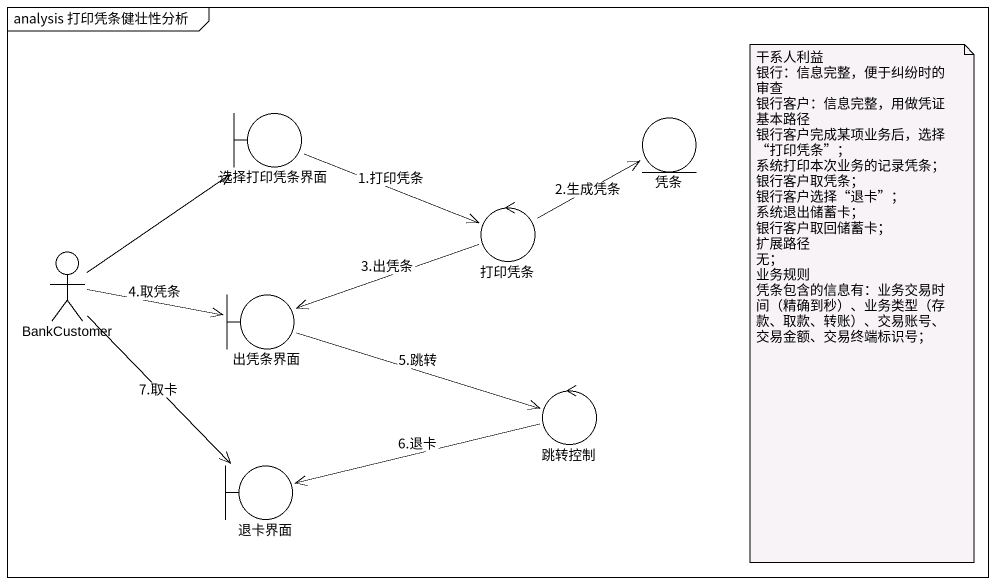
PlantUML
@startuml
mainframe analysis 打印凭条健壮性分析
boundary 选择打印凭条界面
entity 凭条
control 打印凭条
actor BankCustomer
boundary 出凭条界面
control 跳转控制
boundary 退卡界面
选择打印凭条界面 -right-> 打印凭条 : 1.打印凭条
打印凭条 -right-> 凭条 : 2.生成凭条
打印凭条 -left-> 出凭条界面 : 3.出凭条
BankCustomer -up-> 选择打印凭条界面
BankCustomer -right-> 出凭条界面 : 4.取凭条
BankCustomer --> 退卡界面 : 7.取卡
出凭条界面 -right-> 跳转控制 : 5.跳转
跳转控制 -left-> 退卡界面 : 6.退卡
note as N1
  干系人利益
  银行：信息完整，便于纠纷时的审查
  银行客户：信息完整，用做凭证
  基本路径
  银行客户完成某项业务后，选择“打印凭条”；
  系统打印本次业务的记录凭条；
  银行客户取凭条；
  银行客户选择“退卡”；
  系统退出储蓄卡；
  银行客户取回储蓄卡；
  扩展路径
  无；
  业务规则
  凭条包含的信息有：业务交易时间（精确到秒）、业务类型（存款、取款、转账）、交易账号、交易金额、交易终端标识号；
end note
@enduml
